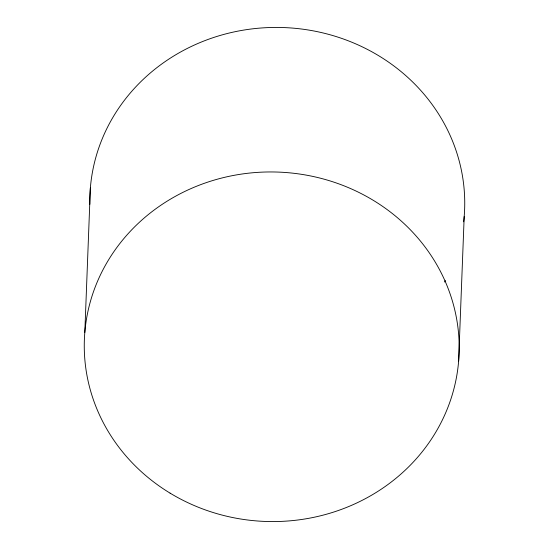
<?xml version="1.0" encoding="UTF-8"?>
<svg xmlns="http://www.w3.org/2000/svg" width="549" height="549" viewBox="0 0 549 549"><rect width="100%" height="100%" fill="white"/><g stroke="black" fill="none" stroke-linecap="round" stroke-linejoin="round"><path stroke-width="0.82" d="M84.807 332.488L90.365 187.957M458.635 361.043L464.193 216.512M89.844 204.276A187.477 174.788 2.2 0 1 285.679 27.649A187.477 174.788 2.2 0 1 463.672 221.796M445.335 280.525A187.477 174.788 2.2 0 1 444.539 282.008M170.06 493.119A187.477 174.788 2.2 0 0 458.957 356.37A187.477 174.788 2.2 0 0 186.159 190.798A187.477 174.788 2.2 0 0 170.06 493.119"/></g></svg>
